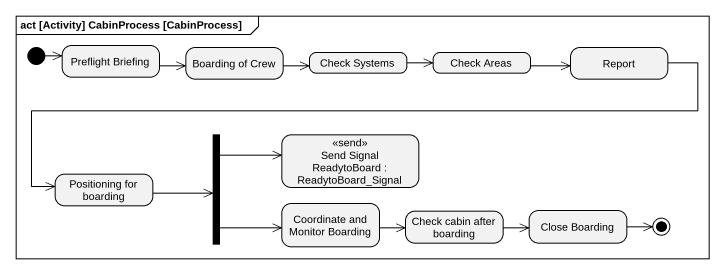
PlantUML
@startuml
mainframe act [Activity] CabinProcess [CabinProcess]
hide empty description
state "Preflight Briefing" as Preflight_Briefing
state "Boarding of Crew" as Boarding_of_Crew
state "Check Systems" as Check_Systems
state "Check Areas" as Check_Areas
state Report
state fork1 <<fork>>
state "Send Signal ReadytoBoard : ReadytoBoard_Signal" as Send_Signal_ReadytoBoard <<send>>
state "Positioning for boarding" as Positioning_for_boarding
state "Coordinate and Monitor Boarding" as Coordinate_and_Monitor
state "Check cabin after boarding" as Check_cabin_after_boarding
state "Close Boarding" as Close_Boarding
[*] -right-> Preflight_Briefing
Preflight_Briefing -right-> Boarding_of_Crew
Boarding_of_Crew -right-> Check_Systems
Check_Systems -right-> Check_Areas
Check_Areas -right-> Report
Report -left-> Positioning_for_boarding
fork1 -right-> Send_Signal_ReadytoBoard
fork1 -right-> Coordinate_and_Monitor
Positioning_for_boarding -right-> fork1
Coordinate_and_Monitor -right-> Check_cabin_after_boarding
Check_cabin_after_boarding -right-> Close_Boarding
Close_Boarding -right-> [*]
@enduml
